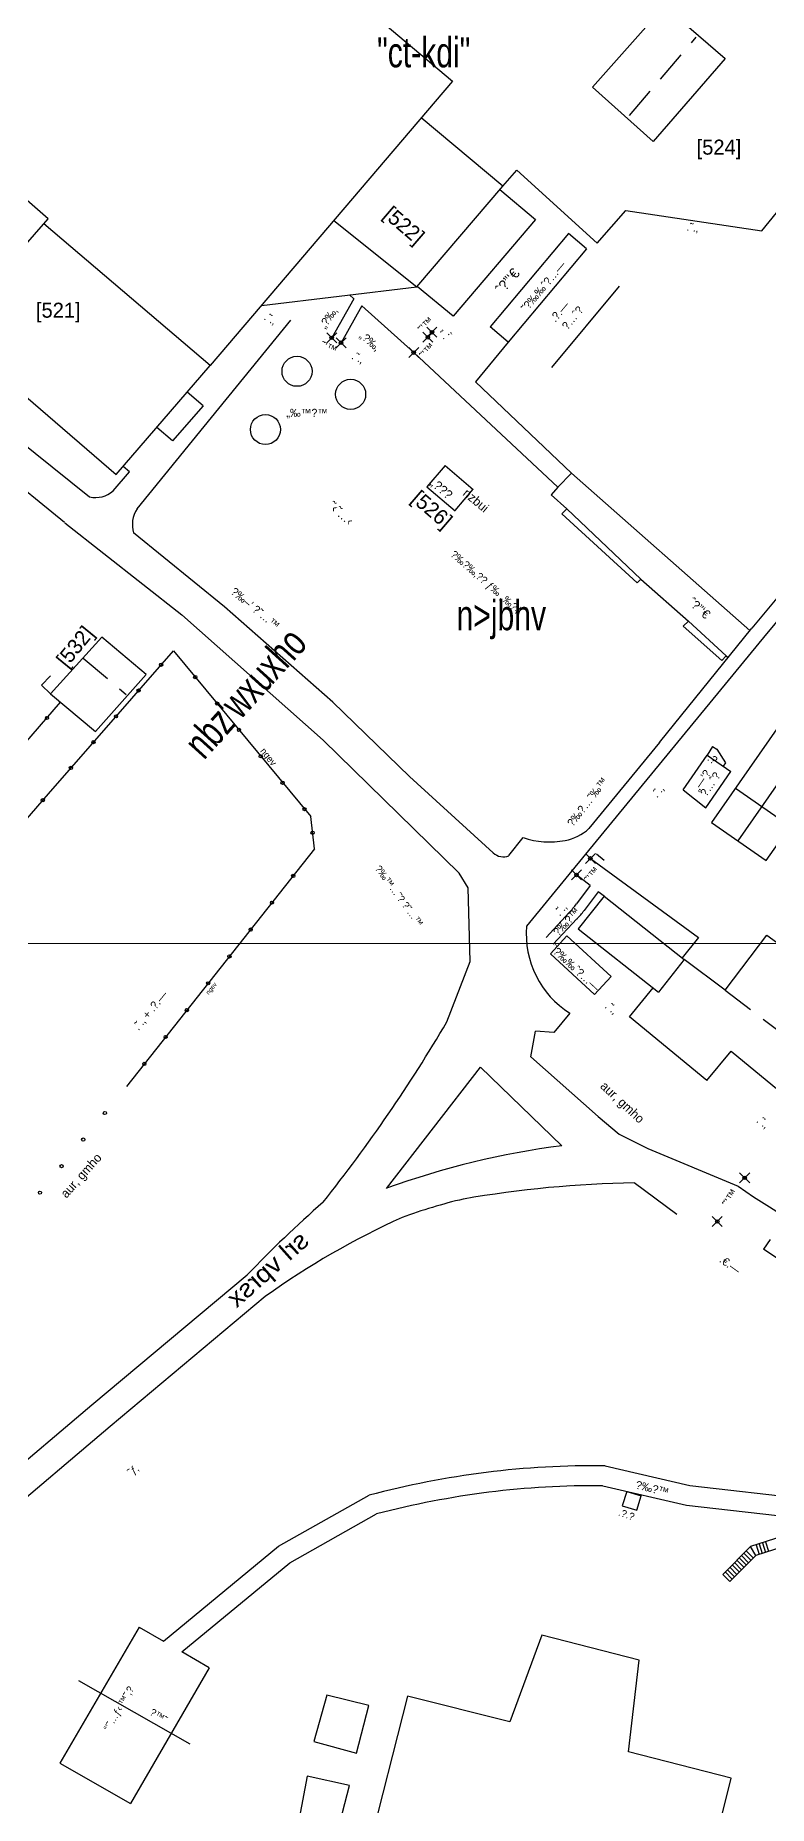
# Model space of a CAD drawing. Header units: millimetres. Extents: x 206768 to 208678, y 737854 to 739416.
# Drawn here: x 207117.9 to 207191.2, y 738783.3 to 738960.3 of the extents above; entities that cross this region are included whole.
import ezdxf
from ezdxf.enums import TextEntityAlignment as Align

# ---------------------------------------------------------------- set-up
doc = ezdxf.new("R2010")
doc.units = ezdxf.units.MM
doc.header["$LTSCALE"] = 0.5
doc.header["$PDMODE"] = 3
doc.header["$PDSIZE"] = 0.5
doc.linetypes.add('HIDDEN', pattern=[9.525, 6.35, -3.175])
doc.layers.get('0').update_dxf_attribs({"color": 2})
for name, color, linetype in [('1BATIM', 6, 'Continuous'), ('1MADREGOT', 60, 'Continuous'), ('2LOCAL_PT', 7, 'Continuous'), ('E-ARUGA', 13, 'Continuous'), ('H-MIVNE', 6, 'Continuous'), ('H-OHEL', 6, 'Continuous'), ('H-ROOF', 6, 'HIDDEN'), ('H-SCHACHA', 6, 'Continuous'), ('H-ZIBUR', 6, 'Continuous'), ('MISPAR', 1, 'Continuous'), ('TEXT', 7, 'Continuous'), ('TR_ANOT_L', 7, 'Continuous'), ('W-POOL', 7, 'Continuous')]:
    doc.layers.add(name, color=color, linetype=linetype)
for name, color, linetype, lineweight in [('1COVER', 7, 'Continuous', 25), ('1KAV-ASFLT', 7, 'Continuous', 25), ('1PRAT', 12, 'Continuous', 25), ('A-NOTE', 82, 'Continuous', 9), ('rehovot', 7, 'Continuous', 40)]:
    doc.layers.add(name, color=color, linetype=linetype, lineweight=lineweight)
doc.layers.add('help', color=2, linetype='Continuous', lineweight=9, plot=False)
doc.styles.add('NR1', font='narkism$.shx')
doc.styles.add('POINTS', font='MIRYL')
doc.styles.add('REHOV-BIG', font='gil1.shx', dxfattribs={"height": 1.8})
doc.styles.add('TRHEBTXT', font='hebtxt')

# ---------------------------------------------------------------- blocks, each defined once
blk = doc.blocks.new('ANOT0')
at = {"style": 'TRHEBTXT', "flags": 8}
blk.add_attdef('TEXT', text='', height=1.6, dxfattribs=at).set_placement((0, -1.16), align=Align.TOP_CENTER)
blk = doc.blocks.new('TRP9910')
blk.add_circle((0, 0), 0.35)
blk.add_point((0, 0))
at = {"style": 'TRHEBTXT', "flags": 8}
blk.add_attdef('NAME', text='', height=1.8, dxfattribs=at).set_placement((0, 2.1), align=Align.BOTTOM_CENTER)
blk.add_attdef('HIGHTM', text='', height=1.6, dxfattribs=at).set_placement((-1, 0), align=Align.RIGHT)
blk.add_attdef('HIGHTC', (1, 0), '', height=1.6, dxfattribs=at)
blk.add_attdef('MARK', text='', height=2, dxfattribs=at).set_placement((0, -1.3), align=Align.TOP_CENTER)
blk = doc.blocks.new('SEWAGE')
blk.add_circle((0, 0), 0.5)
blk = doc.blocks.new('ANOT200')
at = {"style": 'TRHEBTXT', "flags": 8}
blk.add_attdef('TEXT', text='', height=1.8, dxfattribs=at).set_placement((0, 0), align=Align.MIDDLE_CENTER)
blk = doc.blocks.new('ANOT21')
at = {"style": 'TRHEBTXT', "flags": 8}
blk.add_attdef('TEXT', text='', height=1.6, dxfattribs=at).set_placement((0, -1.16), align=Align.TOP_CENTER)
blk = doc.blocks.new('TR_LOT')
at = {"flags": 8}
blk.add_attdef('LOT', text='', height=3, dxfattribs=at).set_placement((0, 0), align=Align.MIDDLE_CENTER)
blk = doc.blocks.new('ANOT20')
at = {"style": 'TRHEBTXT', "flags": 8}
blk.add_attdef('TEXT', text='', height=1.6, dxfattribs=at).set_placement((0, -1.16), align=Align.TOP_CENTER)

msp = doc.modelspace()

# ---------------------------------------------------------------- linework, layer by layer
at = {"layer": '1BATIM'}
for p, q in [((207171.2, 738940.51), (207163.37, 738931.17)), ((207173.02, 738938.98), (207171.2, 738940.51)), ((207173.02, 738938.98), (207165.2, 738929.65)), ((207165.2, 738929.65), (207163.37, 738931.17)), ((207158.88, 738917.31), (207157.07, 738915.18)), ((207158.88, 738917.31), (207161.7, 738914.91)), ((207157.07, 738915.18), (207159.9, 738912.77)), ((207159.89, 738912.81), (207161.69, 738914.94)), ((207174.79, 738877.83), (207174, 738878.47)), ((207174.77, 738874.25), (207172.19, 738870.98)), ((207174.77, 738874.25), (207182.79, 738867.92)), ((207169.41, 738868.51), (207171.06, 738870.3)), ((207171.06, 738870.3), (207175.47, 738866.23)), ((207172.19, 738870.98), (207180.21, 738864.65)), ((207186.88, 738864.85), (207191.05, 738870.37)), ((207191.05, 738870.37), (207210.56, 738856.05)), ((207169.41, 738868.51), (207173.82, 738864.44)), ((207182.79, 738867.92), (207180.21, 738864.65)), ((207186.88, 738864.85), (207182.79, 738867.92)), ((207173.82, 738864.44), (207175.47, 738866.23)), ((207177.3, 738862.21), (207179.66, 738865.09)), ((207185.05, 738855.84), (207177.3, 738862.21)), ((207185.05, 738855.84), (207187.46, 738858.77)), ((207187.46, 738858.77), (207202.48, 738846.37))]:
    msp.add_line(p, q, dxfattribs=at)
at = {"layer": '1COVER'}
for p, q in [((207171.5, 738916.54), (207189.33, 738900.81)), ((207170.14, 738915.14), (207169.47, 738914.38)), ((207169.47, 738914.38), (207171.05, 738912.99)), ((207178.44, 738905.95), (207183.21, 738901.74)), ((207186.98, 738898.29), (207187.17, 738898.13)), ((207174.87, 738817.31), (207183.33, 738815.34)), ((207174.63, 738815.32), (207182.99, 738813.37)), ((207183.33, 738815.34), (207199.17, 738813.56)), ((207142.22, 738809.29), (207151.28, 738814.37)), ((207143.36, 738807.63), (207152.04, 738812.5)), ((207182.99, 738813.37), (207197.28, 738811.76)), ((207197.28, 738811.76), (207189.39, 738809.23)), ((207130.72, 738799.78), (207142.22, 738809.29)), ((207189.39, 738809.23), (207186.64, 738806.46)), ((207132.56, 738798.71), (207143.36, 738807.63)), ((207128.3, 738801.18), (207120.39, 738787.57)), ((207128.3, 738801.18), (207130.72, 738799.78)), ((207135.31, 738797.11), (207132.56, 738798.71)), ((207135.31, 738797.11), (207127.43, 738783.55)), ((207120.39, 738787.57), (207127.43, 738783.55))]:
    msp.add_line(p, q, dxfattribs=at)
msp.add_lwpolyline([(207200.19, 738811.64), (207189.93, 738808.36), (207187.35, 738805.76)], dxfattribs=at)
for radius, start, end in [(87.31, 89.2994, 104.9472), (85.31, 89.4446, 104.7793)]:
    msp.add_arc((207173.8, 738730.01), radius, start, end, dxfattribs=at)
at = {"layer": '1KAV-ASFLT'}
for p, q in [((207149.76, 738933.99), (207147.55, 738930.07)), ((207149.76, 738933.99), (207149.33, 738934.37)), ((207144.02, 738933.75), (207144.02, 738933.75)), ((207150.56, 738933.27), (207148.48, 738929.59)), ((207155.74, 738928.6), (207150.56, 738933.27)), ((207134.8, 738921.22), (207143.47, 738931.84)), ((207155.74, 738928.6), (207170.14, 738915.14)), ((207165.2, 738929.65), (207161.91, 738925.68)), ((207120.84, 738911.61), (207103.38, 738925.83)), ((207171.5, 738916.54), (207161.91, 738925.68)), ((207114.15, 738921.54), (207123.35, 738914.17)), ((207128.1, 738912.99), (207134.8, 738921.22)), ((207205.36, 738920.07), (207189.53, 738901.06)), ((207206.51, 738919.11), (207190.68, 738900.1)), ((207125.71, 738914.78), (207127.33, 738916.67)), ((207127.33, 738916.67), (207126.7, 738917.21)), ((207170.14, 738915.14), (207171.5, 738916.54)), ((207120.86, 738911.59), (207132.56, 738902.4)), ((207136.83, 738903.17), (207127.74, 738910.57)), ((207132.56, 738902.4), (207146.68, 738889.87)), ((207147.66, 738893.67), (207136.83, 738903.17)), ((207180.31, 738889.62), (207189.53, 738901.06)), ((207190.69, 738900.11), (207173.21, 738878.83)), ((207190.69, 738900.11), (207173.21, 738878.83)), ((207155.33, 738886.24), (207147.66, 738893.67)), ((207146.68, 738889.87), (207160.28, 738876.55)), ((207180.31, 738889.62), (207173.25, 738881.03)), ((207155.33, 738886.24), (207163.69, 738878.59)), ((207165.26, 738878.31), (207166.67, 738880.11)), ((207173.21, 738878.83), (207167.02, 738871.25)), ((207173.21, 738878.83), (207167.02, 738871.25)), ((207161.2, 738875.1), (207160.28, 738876.55)), ((207161.37, 738867.72), (207161.2, 738875.1)), ((207159.05, 738861.7), (207161.37, 738867.72)), ((207159.05, 738861.7), (207161.37, 738867.72)), ((207171.35, 738862.55), (207169.75, 738860.63)), ((207171.35, 738862.55), (207169.75, 738860.63)), ((207167.46, 738858.19), (207167.93, 738860.75)), ((207167.46, 738858.19), (207167.93, 738860.75)), ((207167.93, 738860.75), (207167.93, 738860.75)), ((207169.75, 738860.63), (207167.93, 738860.75)), ((207167.93, 738860.75), (207167.93, 738860.75)), ((207169.75, 738860.63), (207167.93, 738860.75)), ((207174.18, 738852.24), (207167.46, 738858.19)), ((207174.18, 738852.24), (207167.46, 738858.19)), ((207153.03, 738845.05), (207162.42, 738857.17)), ((207153.03, 738845.05), (207162.42, 738857.17)), ((207162.42, 738857.17), (207170.55, 738849.3)), ((207162.42, 738857.17), (207170.55, 738849.3)), ((207174.18, 738852.24), (207176.29, 738850.48)), ((207176.29, 738850.48), (207179.15, 738849.02)), ((207179.15, 738849.02), (207188.16, 738845.26)), ((207182.05, 738842.43), (207177.79, 738845.59)), ((207191.36, 738839.95), (207190.69, 738838.96)), ((207210.64, 738825.67), (207190.69, 738838.96)), ((207123.59, 738823.41), (207139.1, 738836.4)), ((207123.59, 738823.41), (207139.1, 738836.4)), ((207125.39, 738821.27), (207140.9, 738834.26)), ((207125.39, 738821.27), (207140.9, 738834.26)), ((207112.4, 738813.93), (207123.59, 738823.41)), ((207112.4, 738813.93), (207123.59, 738823.41)), ((207114.15, 738811.75), (207125.39, 738821.27)), ((207114.15, 738811.75), (207125.39, 738821.27))]:
    msp.add_line(p, q, dxfattribs=at)
for centre, radius, start, end in [((207123.92, 738916.82), 2.71, 257.7764, 311.2082), ((207130.56, 738911.39), 2.94, 146.9529, 196.1246), ((207170.08, 738884.4), 4.63, 279.8678, 313.2623), ((207169.27, 738887.71), 8.03, 251.1336, 281.5099), ((207164.69, 738879.64), 1.45, 226.5031, 293.2729), ((207176.33, 738870.46), 9.34, 175.121, 237.7982), ((207027.18, 738938.92), 152.82, 321.4443, 329.6494), ((207027.18, 738938.92), 152.82, 321.4443, 329.6494), ((207180.74, 738769.08), 80.87, 97.2356, 110.0353), ((207180.74, 738769.08), 80.87, 97.2356, 110.0353), ((207179.43, 738736.71), 108.89, 90.861, 99.9026), ((207233.82, 738745.2), 131.49, 131.507, 136.0835), ((207233.82, 738745.2), 131.49, 131.507, 136.0835), ((207173.87, 738788.77), 56.76, 103.4217, 109.8737), ((207173.87, 738788.77), 56.76, 103.4217, 109.8737), ((207261.52, 738952.68), 130.08, 235.67, 261.9883), ((207188.96, 738766.76), 82.85, 114.5132, 125.4524), ((207188.96, 738766.76), 82.85, 114.5132, 125.4524)]:
    msp.add_arc(centre, radius, start, end, dxfattribs=at)
at = {"layer": '1MADREGOT'}
for p, q in [((207189.21, 738807.63), (207188.5, 738808.34)), ((207189.44, 738807.87), (207188.73, 738808.57)), ((207189.67, 738808.1), (207188.96, 738808.81)), ((207189.93, 738808.36), (207189.39, 738809.23)), ((207189.96, 738809.42), (207190.26, 738808.46)), ((207190.27, 738809.52), (207190.58, 738808.56)), ((207190.59, 738809.62), (207190.89, 738808.66)), ((207190.9, 738809.72), (207191.21, 738808.77)), ((207187.35, 738805.76), (207186.64, 738806.46)), ((207187.58, 738805.99), (207186.87, 738806.7)), ((207187.82, 738806.23), (207187.11, 738806.93)), ((207188.05, 738806.46), (207187.34, 738807.17)), ((207188.28, 738806.7), (207187.57, 738807.4)), ((207188.51, 738806.93), (207187.8, 738807.64)), ((207188.74, 738807.17), (207188.03, 738807.87)), ((207188.98, 738807.4), (207188.27, 738808.1))]:
    msp.add_line(p, q, dxfattribs=at)
at = {"layer": '1PRAT'}
for p, q in [((207176.28, 738935.24), (207169.52, 738927.11)), ((207134.7, 738923.27), (207131.65, 738919.78)), ((207134.7, 738923.27), (207133.11, 738924.64)), ((207131.65, 738919.78), (207130.08, 738921.13)), ((207119.23, 738884.5), (207131.73, 738898.8)), ((207119.23, 738884.5), (207131.73, 738898.8)), ((207131.73, 738898.8), (207145.45, 738882.21)), ((207131.73, 738898.8), (207145.45, 738882.21)), ((207119.43, 738896.3), (207118.53, 738895.35)), ((207119.44, 738894.48), (207118.53, 738895.35)), ((207107.86, 738879.14), (207120.45, 738893.64)), ((207182.69, 738884.9), (207185.06, 738888.36)), ((207185.62, 738889.21), (207185.06, 738888.36)), ((207185.06, 738888.36), (207187.44, 738886.73)), ((207185.62, 738889.21), (207186.04, 738888.96)), ((207186.04, 738888.96), (207186.9, 738887.58)), ((207184.95, 738883.1), (207187.44, 738886.73)), ((207186.9, 738887.58), (207186.68, 738887.25)), ((207109.71, 738873.49), (207119.23, 738884.5)), ((207109.71, 738873.49), (207119.23, 738884.5)), ((207182.69, 738884.9), (207184.95, 738883.1)), ((207145.83, 738878.98), (207145.45, 738882.21)), ((207145.83, 738878.98), (207127.04, 738855.24)), ((207173.4, 738878.04), (207184.21, 738870.14)), ((207173.39, 738875.32), (207172.04, 738876.37)), ((207173.39, 738875.32), (207172.01, 738873.48)), ((207174.18, 738874.71), (207172.78, 738872.83)), ((207174.77, 738874.25), (207174.18, 738874.71)), ((207168.97, 738870.14), (207171.29, 738872.63)), ((207169.69, 738869.46), (207172.06, 738871.98)), ((207184.21, 738870.14), (207182.59, 738868.08)), ((207177.04, 738814.75), (207176.59, 738813.32)), ((207177.04, 738814.75), (207178.48, 738814.31)), ((207178.04, 738812.88), (207178.48, 738814.31)), ((207176.59, 738813.32), (207178.04, 738812.88)), ((207122.23, 738795.85, 20.41), (207133.36, 738789.52, 20.66))]:
    msp.add_line(p, q, dxfattribs=at)
for centre in [(207144.08, 738926.73), (207149.44, 738924.43), (207140.92, 738920.91)]:
    msp.add_circle(centre, 1.5, dxfattribs=at)
for centre in [(207164, 738879.47), (207164.77, 738878.82)]:
    msp.add_arc(centre, 10, 316.828, 323.2099, dxfattribs=at)
at = {"layer": 'E-ARUGA'}
for points in [[(207178.09, 738905.58), (207178.44, 738905.95), (207171.05, 738912.99), (207170.54, 738912.47), (207178.09, 738905.58)], [(207186.53, 738897.82), (207186.98, 738898.29), (207183.21, 738901.74), (207182.68, 738901.24), (207186.53, 738897.82)]]:
    msp.add_lwpolyline(points, dxfattribs=at)
at = {"layer": 'H-MIVNE'}
for p, q in [((207124.57, 738900.16), (207119.44, 738894.48)), ((207128.99, 738896.42), (207124.57, 738900.16)), ((207123.95, 738890.73), (207128.99, 738896.42)), ((207195.89, 738896.53), (207185.51, 738881.63)), ((207119.44, 738894.48), (207123.95, 738890.73)), ((207198.51, 738894.71), (207188.14, 738879.8)), ((207193.36, 738881.24), (207187.89, 738885.04)), ((207185.51, 738881.63), (207190.98, 738877.82)), ((207190.98, 738877.82), (207193.36, 738881.24))]:
    msp.add_line(p, q, dxfattribs=at)
at = {"layer": 'H-OHEL'}
for points in [[(207164.64, 738945.24), (207166.06, 738946.83), (207174.08, 738939.54), (207176.95, 738942.82), (207190.52, 738940.78), (207197.42, 738949.25), (207203.16, 738956.78), (207196.34, 738963.62), (207179.56, 738977.99), (207176.56, 738975), (207169.52, 738981.6), (207165.21, 738977), (207139.49, 738999.35), (207126.1, 738983.98)], [(207140.52, 738933.31), (207156.04, 738935.18)]]:
    msp.add_lwpolyline(points, dxfattribs=at)
at = {"layer": 'H-ROOF'}
for points in [[(207177.32, 738952.31), (207183.97, 738960.13)], [(207122.71, 738898.05), (207127.01, 738894.43)], [(207186.88, 738864.85), (207205.88, 738850.49)]]:
    msp.add_lwpolyline(points, dxfattribs=at)
at = {"layer": 'H-SCHACHA'}
for points in [[(207164.35, 738944.9), (207167.92, 738941.9), (207159.69, 738932.25), (207156.12, 738935.17)], [(207151.26, 738793.34), (207147.07, 738794.37), (207145.76, 738789.76), (207150.04, 738788.6), (207151.26, 738793.34)], [(207149.33, 738785.35), (207145.09, 738786.27), (207144.31, 738782.07), (207148.17, 738780.87), (207149.33, 738785.35)]]:
    msp.add_lwpolyline(points, dxfattribs=at)
at = {"layer": 'H-ZIBUR'}
for points in [[(207100.59, 738938.3), (207089.23, 738947.87), (207122.58, 738986.95), (207159.62, 738955.74), (207135.41, 738927.31), (207118.76, 738941.46)], [(207173.62, 738955.15), (207180.8, 738963.22), (207186.86, 738958.01), (207179.69, 738949.69), (207173.62, 738955.15)], [(207147.75, 738941.81), (207156.04, 738935.18), (207164.64, 738945.24), (207156.5, 738952.07)], [(207109.37, 738930.75), (207119.2, 738941.96), (207110.43, 738949.65), (207100.59, 738938.3), (207109.37, 738930.75)], [(207109.37, 738930.75), (207126, 738916.4), (207135.41, 738927.31)]]:
    msp.add_lwpolyline(points, dxfattribs=at)
at = {"layer": 'help', "elevation": 8.36}
for points in [[(207039.06, 739150.21), (207237.51, 739150.21), (207237.51, 738869.54), (207039.06, 738869.54)], [(207039.06, 738869.54), (207237.51, 738869.54), (207237.51, 738588.88), (207039.06, 738588.88)]]:
    msp.add_lwpolyline(points, close=True, dxfattribs=at)
at = {"layer": 'W-POOL'}
for points in [[(207187.47, 738786.1), (207177.2, 738788.73), (207178.29, 738797.87), (207168.56, 738800.37), (207165.35, 738791.71), (207155.11, 738794.29), (207151.16, 738778.7), (207158.12, 738776.91), (207158.23, 738776.84), (207158.37, 738776.67), (207158.43, 738776.48), (207158.44, 738776.19)], [(207183.15, 738768.7), (207187.47, 738786.1)]]:
    msp.add_lwpolyline(points, dxfattribs=at)

# ---------------------------------------------------------------- block references
at = {"layer": '1PRAT', "yscale": 0.3249999999534339, "zscale": 0.325}
for p, xscale, rotation in [((207130.5, 738897.39), 0.3250000000274493, 48.84245313129163), ((207130.5, 738897.39), 0.3250000000274493, 48.84245313129163), ((207128.25, 738894.82), 0.3250000000274493, 48.84245313129163), ((207128.25, 738894.82), 0.3250000000274493, 48.84245313129163), ((207133.91, 738896.16), 0.3249999999694535, 309.5908918301049), ((207133.91, 738896.16), 0.3249999999694535, 309.5908918301049), ((207136.1, 738893.52), 0.3249999999694535, 309.5908918301049), ((207136.1, 738893.52), 0.3249999999694535, 309.5908918301049), ((207119.09, 738892.07), 0.3250000000223665, 49.01710257460808), ((207119.09, 738892.07), 0.3250000000223665, 49.01710257460808), ((207125.99, 738892.24), 0.3250000000274493, 48.84245313129163), ((207125.99, 738892.24), 0.3250000000274493, 48.84245313129163), ((207123.74, 738889.66), 0.3250000000274493, 48.84245313129163), ((207123.74, 738889.66), 0.3250000000274493, 48.84245313129163), ((207138.28, 738890.88), 0.3249999999694535, 309.5908918301049), ((207138.28, 738890.88), 0.3249999999694535, 309.5908918301049), ((207140.46, 738888.24), 0.3249999999694535, 309.5908918301049), ((207140.46, 738888.24), 0.3249999999694535, 309.5908918301049), ((207121.48, 738887.08), 0.3250000000274493, 48.84245313129163), ((207121.48, 738887.08), 0.3250000000274493, 48.84245313129163), ((207142.64, 738885.6), 0.3249999999694535, 309.5908918301049), ((207142.64, 738885.6), 0.3249999999694535, 309.5908918301049), ((207118.67, 738883.85), 0.3250000000205665, 49.15106138439625), ((207118.67, 738883.85), 0.3250000000205665, 49.15106138439625), ((207144.83, 738882.96), 0.3249999999694535, 309.5908918301049), ((207144.83, 738882.96), 0.3249999999694535, 309.5908918301049), ((207145.64, 738880.6), 0.325000000045531, 276.7098368092556), ((207143.7, 738876.29), 0.3249999999676342, 51.63869691691386), ((207141.58, 738873.61), 0.3249999999676342, 51.63869691691386), ((207139.45, 738870.92), 0.3249999999676342, 51.63869691691386), ((207137.33, 738868.24), 0.3249999999676342, 51.63869691691386), ((207135.2, 738865.55), 0.3249999999676342, 51.63869691691386), ((207133.08, 738862.87), 0.3249999999676342, 51.63869691691386), ((207130.95, 738860.18), 0.3249999999676342, 51.63869691691386), ((207128.82, 738857.49), 0.3249999999676342, 51.63869691691386), ((207124.88, 738852.58), 0.3250000000057024, 50.83350758451168), ((207122.71, 738849.93), 0.3250000000057024, 50.83350758451168), ((207120.55, 738847.27), 0.3250000000057024, 50.83350758451168), ((207118.39, 738844.62), 0.3250000000057024, 50.83350758451168)]:
    msp.add_blockref('SEWAGE', p, dxfattribs=dict(at, xscale=xscale, rotation=rotation))
at = {"layer": '2LOCAL_PT'}
ref = msp.add_blockref('TRP9910', (207157.57, 738930.63, 10.07), dxfattribs=dict(at, xscale=0.4999999999616792, yscale=0.5, zscale=0.5, rotation=321.1830706452796))
ref.add_attrib('MARK', '˜’™', dxfattribs={"layer": '0', "height": 0.8, "rotation": 46.0546, "style": 'TRHEBTXT', "flags": 8}).set_placement((207156.68, 738931.65), align=Align.TOP_CENTER)
at = {"layer": '2LOCAL_PT', "yscale": 0.5, "zscale": 0.5}
for p, xscale, rotation in [((207147.55, 738930.07, 10.17), 0.5000000000223862, 335.8531657398617), ((207157.15, 738930.13, 10.18), 0.4999999999960792, 316.9517751864805), ((207173.4, 738878.04, 12.7), 0.5000000000333461, 50.38294087836447), ((207172.01, 738876.38, 12.85), 0.5000000000044892, 51.40241465451054), ((207186.08, 738841.74, 14.31), 0.5000000000138156, 329.3452904811651)]:
    msp.add_blockref('TRP9910', p, dxfattribs=dict(at, xscale=xscale, rotation=rotation))
at = {"layer": '2LOCAL_PT'}
ref = msp.add_blockref('TRP9910', (207148.48, 738929.59, 10.16), dxfattribs=dict(at, xscale=0.4999999999944036, yscale=0.5, zscale=0.5, rotation=332.4941625699847))
ref.add_attrib('MARK', '˜’™', dxfattribs={"layer": '0', "height": 0.8, "rotation": 338.5342, "style": 'TRHEBTXT', "flags": 8}).set_placement((207147.41, 738929.47), align=Align.TOP_CENTER)
ref = msp.add_blockref('TRP9910', (207155.74, 738928.6, 10.3), dxfattribs=dict(at, xscale=0.4999999999961474, yscale=0.5, zscale=0.5, rotation=316.8625851505145))
ref.add_attrib('MARK', '˜’™', dxfattribs={"layer": '0', "height": 0.8, "rotation": 47.7789, "style": 'TRHEBTXT', "flags": 8}).set_placement((207156.81, 738929.05), align=Align.TOP_CENTER)
ref = msp.add_blockref('TRP9910', (207188.82, 738846.11, 13.99), dxfattribs=dict(at, xscale=0.4999999999753398, yscale=0.5, zscale=0.5, rotation=326.1090036568636))
ref.add_attrib('MARK', '˜’™', dxfattribs={"layer": '0', "height": 0.87, "rotation": 58.5042, "style": 'TRHEBTXT', "flags": 8}).set_placement((207187.03, 738844.33, -13.99), align=Align.TOP_CENTER)
at = {"layer": 'MISPAR'}
ref = msp.add_blockref('TR_LOT', (207200.3, 738965.7), dxfattribs=dict(at, xscale=0.5, yscale=0.5, zscale=0.5))
ref.add_attrib('LOT', '[524]', dxfattribs={"layer": '0', "height": 1.5, "flags": 8}).set_placement((207186.25, 738949.14), align=Align.MIDDLE_CENTER)
ref = msp.add_blockref('TR_LOT', (207171.44, 738956.06), dxfattribs=dict(at, xscale=0.5, yscale=0.5, zscale=0.5))
ref.add_attrib('LOT', '[522]', dxfattribs={"layer": '0', "height": 1.5, "rotation": 319.3401, "flags": 8}).set_placement((207154.79, 738941.34), align=Align.MIDDLE_CENTER)
ref = msp.add_blockref('TR_LOT', (207124.88, 738950.62), dxfattribs=dict(at, xscale=0.5, yscale=0.5, zscale=0.5))
ref.add_attrib('LOT', '[521]', dxfattribs={"layer": '0', "height": 1.5, "flags": 8}).set_placement((207120.22, 738932.84), align=Align.MIDDLE_CENTER)
ref = msp.add_blockref('TR_LOT', (207174.22, 738927.66), dxfattribs=dict(at, xscale=0.5, yscale=0.5, zscale=0.5))
ref.add_attrib('LOT', '[526]', dxfattribs={"layer": '0', "height": 1.5, "rotation": 319.3401, "flags": 8}).set_placement((207157.58, 738912.93), align=Align.MIDDLE_CENTER)
ref = msp.add_blockref('TR_LOT', (207119.73, 738900.25), dxfattribs=dict(at, xscale=0.5, yscale=0.5, zscale=0.5))
ref.add_attrib('LOT', '[532]', dxfattribs={"layer": '0', "height": 1.5, "rotation": 50.83, "flags": 8}).set_placement((207121.89, 738899.23), align=Align.MIDDLE_CENTER)
at = {"layer": 'TEXT'}
ref = msp.add_blockref('ANOT21', (207184.15, 738943.53), dxfattribs=dict(at, xscale=0.5000000000138076, yscale=0.5, zscale=0.5, rotation=352.9078870389903))
ref.add_attrib('TEXT', '.˜.‚', dxfattribs={"layer": '0', "height": 0.8, "rotation": 352.9079, "style": 'TRHEBTXT', "flags": 8}).set_placement((207183.67, 738941.52), align=Align.TOP_CENTER)
ref = msp.add_blockref('ANOT0', (207169.73, 738938.76), dxfattribs=dict(at, xscale=0.5000000000133976, yscale=0.5, zscale=0.5, rotation=50.03172572419147))
ref.add_attrib('TEXT', '˜\x90‰‰ˆ\x90…—', dxfattribs={"layer": '0', "height": 0.8, "rotation": 50.0317, "style": 'TRHEBTXT', "flags": 8}).set_placement((207168.4, 738935.5), align=Align.TOP_CENTER)
for name, p, xscale, yscale, zscale, rotation, values in [('ANOT0', (207164.15, 738936.58), 0.6499999999600713, 0.6500000000232831, 0.65, 49.45560283071919, {'TEXT': 'ˆ\x8c”‘€'}), ('ANOT0', (207169.57, 738933.34), 0.4999999999830655, 0.5, 0.5, 49.92012846293221, {'TEXT': '.\x81.—'}), ('ANOT0', (207170.87, 738932.7), 0.4999999999892282, 0.5, 0.5, 50.21524049741151, {'TEXT': '\x8f…ˆ\x81'}), ('ANOT0', (207152.01, 738930.49), 0.5000000000153013, 0.5, 0.5, 318.9999999972775, {'TEXT': '„\x90‰‚'}), ('ANOT200', (207148.49, 738912.54), 0.5000000000153013, 0.5, 0.5, 318.9999999972775, {'TEXT': '˜‹˜…‹'}), ('ANOT0', (207186.16, 738888.78), 0.500000000008945, 0.5, 0.5, 325.5899837185405, {'TEXT': '.\x81'}), ('ANOT0', (207183.71, 738886.39), 0.499999999968487, 0.5, 0.5, 55.58998371940721, {'TEXT': '„—’\x8e'}), ('ANOT0', (207184.58, 738886.01), 0.499999999968487, 0.5, 0.5, 55.58998371940721, {'TEXT': '\x8f…ˆ\x81'}), ('ANOT21', (207179.37, 738885.37), 0.4999999999789531, 0.5, 0.5, 50.69755180673508, {'TEXT': '.˜.‚'}), ('ANOT0', (207169.67, 738873.55), 0.4999999999769392, 0.5, 0.5, 49.86575576040818, {'TEXT': '.˜.‚'}), ('ANOT0', (207172.56, 738867.79), 0.5000000000074061, 0.5, 0.5, 317.3305188661158, {'TEXT': '˜\x90‰‰ˆ\x90…—'}), ('ANOT0', (207187.94, 738838.21), 0.500000000017382, 0.5, 0.5, 324.4300019241015, {'TEXT': '.€.—'})]:
    msp.add_blockref(name, p, dxfattribs=dict(at, xscale=xscale, yscale=yscale, zscale=zscale, rotation=rotation)).add_auto_attribs(values)
ref = msp.add_blockref('ANOT21', (207142.07, 738933.07), dxfattribs=dict(at, xscale=0.4999999999807946, yscale=0.5, zscale=0.5, rotation=154.998950138718))
ref.add_attrib('TEXT', '.˜.‚', dxfattribs={"layer": '0', "height": 0.8, "rotation": 331.308, "style": 'TRHEBTXT', "flags": 8}).set_placement((207141.61, 738932.35), align=Align.TOP_CENTER)
ref = msp.add_blockref('ANOT0', (207149.6, 738932.82), dxfattribs=dict(at, xscale=0.5000000000153013, yscale=0.5, zscale=0.5, rotation=318.9999999972775))
ref.add_attrib('TEXT', '„\x90‰‚', dxfattribs={"layer": '0', "height": 0.8, "rotation": 54.4915, "style": 'TRHEBTXT', "flags": 8}).set_placement((207146.88, 738932.32), align=Align.TOP_CENTER)
ref = msp.add_blockref('ANOT21', (207159.28, 738932.59), dxfattribs=dict(at, xscale=0.5000000000364546, yscale=0.5, zscale=0.5, rotation=48.98190787208604))
ref.add_attrib('TEXT', '.˜.‚', dxfattribs={"layer": '0', "height": 0.8, "rotation": 39.0918, "style": 'TRHEBTXT', "flags": 8}).set_placement((207158.62, 738930.86), align=Align.TOP_CENTER)
ref = msp.add_blockref('ANOT21', (207151.01, 738928.41), dxfattribs=dict(at, xscale=0.4999999999807946, yscale=0.5, zscale=0.5, rotation=154.998950138718))
ref.add_attrib('TEXT', '.˜.‚', dxfattribs={"layer": '0', "height": 0.8, "rotation": 334.999, "style": 'TRHEBTXT', "flags": 8}).set_placement((207150.33, 738928.48), align=Align.TOP_CENTER)
ref = msp.add_blockref('ANOT0', (207145.13, 738922.47), dxfattribs=dict(at, xscale=0.5, yscale=0.5, zscale=0.5))
ref.add_attrib('TEXT', '„‰™\x8e™', dxfattribs={"layer": '0', "height": 0.8, "style": 'TRHEBTXT', "flags": 8}).set_placement((207145.1, 738922.98), align=Align.TOP_CENTER)
ref = msp.add_blockref('ANOT0', (207139.25, 738902.22), dxfattribs=dict(at, xscale=0.5000000000046804, yscale=0.5, zscale=0.5, rotation=140.5515607885776))
ref.add_attrib('TEXT', '\x8d‰–’ \x9a˜…™', dxfattribs={"layer": '0', "height": 0.8, "rotation": 320.5516, "style": 'TRHEBTXT', "flags": 8}).set_placement((207140.16, 738903.32), align=Align.TOP_CENTER)
ref = msp.add_blockref('ANOT200', (207182.19, 738907.11), dxfattribs=dict(at, xscale=0.5000000000280526, yscale=0.5, zscale=0.5, rotation=318.5683898670234))
ref.add_attrib('TEXT', 'ˆ\x8c”‘€', dxfattribs={"layer": '0', "height": 0.9, "rotation": 318.5684, "style": 'TRHEBTXT', "flags": 8}).set_placement((207184.29, 738903.05), align=Align.MIDDLE_CENTER)
ref = msp.add_blockref('ANOT0', (207175.47, 738878.7), dxfattribs=dict(at, xscale=0.5000000000328062, yscale=0.5, zscale=0.5, rotation=52.12501635153433))
ref.add_attrib('TEXT', '\x8d‰\x9a…˜‰™', dxfattribs={"layer": '0', "height": 0.8, "rotation": 52.125, "style": 'TRHEBTXT', "flags": 8}).set_placement((207172.79, 738883.93), align=Align.TOP_CENTER)
ref = msp.add_blockref('ANOT0', (207172.66, 738878.16), dxfattribs=dict(at, xscale=0.5000000000068587, yscale=0.5, zscale=0.5, rotation=50.76046253998426))
ref.add_attrib('TEXT', '˜’™', dxfattribs={"layer": '0', "height": 0.8, "rotation": 50.7605, "style": 'TRHEBTXT', "flags": 8}).set_placement((207173.27, 738876.65), align=Align.TOP_CENTER)
ref = msp.add_blockref('ANOT0', (207170.21, 738871.47), dxfattribs=dict(at, xscale=0.500000000043413, yscale=0.5, zscale=0.5, rotation=46.82796824821668))
ref.add_attrib('TEXT', '\x8c‰\x81™', dxfattribs={"layer": '0', "height": 0.8, "rotation": 46.828, "style": 'TRHEBTXT', "flags": 8}).set_placement((207170.74, 738871.98), align=Align.TOP_CENTER)
ref = msp.add_blockref('ANOT0', (207129.83, 738861.92), dxfattribs=dict(at, xscale=0.499999999988926, yscale=0.5, zscale=0.5, rotation=50.73719471633333))
ref.add_attrib('TEXT', '.˜.‚ + .\x81.—', dxfattribs={"layer": '0', "height": 0.8, "rotation": 50.7372, "style": 'TRHEBTXT', "flags": 8}).set_placement((207129.1, 738863.1), align=Align.TOP_CENTER)
ref = msp.add_blockref('ANOT0', (207174.57, 738862.73), dxfattribs=dict(at, xscale=0.4999999999841178, yscale=0.5, zscale=0.5, rotation=321.8611409783861))
ref.add_attrib('TEXT', '.˜.‚', dxfattribs={"layer": '0', "height": 0.8, "rotation": 321.8611, "style": 'TRHEBTXT', "flags": 8}).set_placement((207175.75, 738863.41), align=Align.TOP_CENTER)
ref = msp.add_blockref('ANOT0', (207189.32, 738851.56), dxfattribs=dict(at, xscale=0.4999999999941163, yscale=0.5, zscale=0.5, rotation=323.8037790320573))
ref.add_attrib('TEXT', '.˜.‚', dxfattribs={"layer": '0', "height": 0.8, "rotation": 323.8038, "style": 'TRHEBTXT', "flags": 8}).set_placement((207190.89, 738852), align=Align.TOP_CENTER)
at = {"layer": 'TR_ANOT_L', "yscale": 0.4499999999534339, "zscale": 0.45}
for name, p, xscale, rotation, values in [('ANOT0', (207154.99, 738874.8), 0.4500000000411098, 306.4901349333571, {'TEXT': '\x8d‰™…˜\x81 \x9a˜…™'}), ('ANOT20', (207127.18, 738817.6, 497.63), 0.4500000000065966, 35.67201838805484, {'TEXT': '˜ƒ‚'}), ('ANOT200', (207179.59, 738815.04), 0.4499999999847011, 346.1633464789451, {'TEXT': '\x8c‰\x81™'})]:
    msp.add_blockref(name, p, dxfattribs=dict(at, xscale=xscale, rotation=rotation)).add_auto_attribs(values)
at = {"layer": 'TR_ANOT_L'}
ref = msp.add_blockref('ANOT0', (207176.94, 738814.43), dxfattribs=dict(at, xscale=0.4500000000001327, yscale=0.4499999999534339, zscale=0.45, rotation=72.81305330005868))
ref.add_attrib('TEXT', '.\x8e.\x9a', dxfattribs={"layer": '0', "height": 0.72, "rotation": 340.7759, "style": 'TRHEBTXT', "flags": 8}).set_placement((207177.13, 738812.78), align=Align.TOP_CENTER)
ref = msp.add_blockref('ANOT0', (207125.65, 738796.61), dxfattribs=dict(at, xscale=0.4500000000141072, yscale=0.4499999999534339, zscale=0.45, rotation=59.83046713857136))
ref.add_attrib('TEXT', '“’˜…ƒ‹ ™˜‚\x8e', dxfattribs={"layer": '0', "height": 0.72, "rotation": 59.8305, "style": 'TRHEBTXT', "flags": 8}).set_placement((207125.96, 738793.22), align=Align.TOP_CENTER)
ref = msp.add_blockref('ANOT0', (207130.51, 738791.56, 20.66), dxfattribs=dict(at, xscale=0.4500000000116415, yscale=0.4499999999534339, zscale=0.45))
ref.add_attrib('TEXT', '\x9a™˜', dxfattribs={"layer": '0', "height": 0.72, "rotation": 328.2626, "style": 'TRHEBTXT', "flags": 8}).set_placement((207130.44, 738792.62, 20.66), align=Align.TOP_CENTER)

# ---------------------------------------------------------------- texts
at = {"layer": 'A-NOTE', "style": 'NR1', "width": 0.75}
for s, p in [('"ct-kdi"', (207152.08, 738957.12)), ('n>jbhv', (207160.02, 738900.85))]:
    msp.add_text(s, height=3, dxfattribs=at).set_placement(p)
msp.add_text("nbz'wxuxho", height=3, rotation=47.8624, dxfattribs=at).set_placement((207134.78, 738887.8))
at = {"layer": 'rehovot', "ltscale": 2, "style": 'REHOV-BIG', "text_generation_flag": 2, "width": 1.1}
msp.add_text('srl vprsx', height=1.8, rotation=761.6083, dxfattribs=at).set_placement((207145.41, 738839.58, 16.5))
at = {"layer": 'TEXT'}
for s, height, rotation, style, p in [('„\x90\x81\x8e', 0.9, 319, 'TRHEBTXT', (207157.32, 738915.45)), ('nzbui', 0.9, 320.1774, 'POINTS', (207160.57, 738914.4)), ('\x8d‰\x90‰‚\x8e\x8c ƒ‰ „‰\x90‡', 0.75, 319, 'TRHEBTXT', (207159.35, 738908.32)), ('ngev', 0.675, 308.4082, 'POINTS', (207140.36, 738888.75)), ('ngev', 0.45, 50.2377, 'POINTS', (207135.25, 738864.38)), ('aur, gmho', 0.9, 317.1819, 'POINTS', (207174.31, 738855.17)), ('aur, gmho', 0.9, 48.3979, 'POINTS', (207121.03, 738844.01))]:
    msp.add_text(s, height=height, rotation=rotation, dxfattribs=dict(at, style=style)).set_placement(p)

doc.saveas('drawing.dxf')
